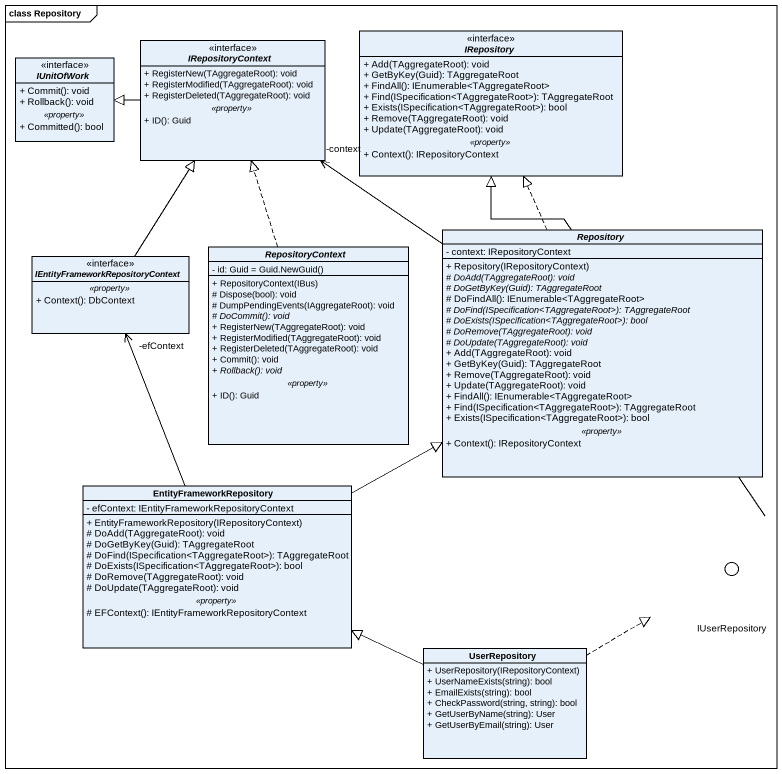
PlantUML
@startuml
mainframe class Repository
allowmixing
hide circle
hide empty members
skinparam classAttributeIconSize 0
interface IRepositoryContext <<interface>> {
  + RegisterNew(TAggregateRoot): void
  + RegisterModified(TAggregateRoot): void
  + RegisterDeleted(TAggregateRoot): void
  .. <<property>> ..
  + ID(): Guid
}
interface IRepository <<interface>> {
  + Add(TAggregateRoot): void
  + GetByKey(Guid): TAggregateRoot
  + FindAll(): IEnumerable<TAggregateRoot>
  + Find(ISpecification<TAggregateRoot>): TAggregateRoot
  + Exists(ISpecification<TAggregateRoot>): bool
  + Remove(TAggregateRoot): void
  + Update(TAggregateRoot): void
  .. <<property>> ..
  + Context(): IRepositoryContext
}
interface IUnitOfWork <<interface>> {
  + Commit(): void
  + Rollback(): void
  .. <<property>> ..
  + Committed(): bool
}
abstract class Repository {
  - context: IRepositoryContext
  --
  + Repository(IRepositoryContext)
  {abstract} # DoAdd(TAggregateRoot): void
  {abstract} # DoGetByKey(Guid): TAggregateRoot
  # DoFindAll(): IEnumerable<TAggregateRoot>
  {abstract} # DoFind(ISpecification<TAggregateRoot>): TAggregateRoot
  {abstract} # DoExists(ISpecification<TAggregateRoot>): bool
  {abstract} # DoRemove(TAggregateRoot): void
  {abstract} # DoUpdate(TAggregateRoot): void
  + Add(TAggregateRoot): void
  + GetByKey(Guid): TAggregateRoot
  + Remove(TAggregateRoot): void
  + Update(TAggregateRoot): void
  + FindAll(): IEnumerable<TAggregateRoot>
  + Find(ISpecification<TAggregateRoot>): TAggregateRoot
  + Exists(ISpecification<TAggregateRoot>): bool
  .. <<property>> ..
  + Context(): IRepositoryContext
}
interface "IEntityFrameworkRepositoryContext" as IEntityFrameworkRepositoryCo <<interface>> {
  .. <<property>> ..
  + Context(): DbContext
}
abstract class RepositoryContext {
  {field} - id: Guid = Guid.NewGuid()
  --
  + RepositoryContext(IBus)
  # Dispose(bool): void
  # DumpPendingEvents(IAggregateRoot): void
  {abstract} # DoCommit(): void
  + RegisterNew(TAggregateRoot): void
  + RegisterModified(TAggregateRoot): void
  + RegisterDeleted(TAggregateRoot): void
  + Commit(): void
  {abstract} + Rollback(): void
  .. <<property>> ..
  + ID(): Guid
}
class EntityFrameworkRepository {
  - efContext: IEntityFrameworkRepositoryContext
  --
  + EntityFrameworkRepository(IRepositoryContext)
  # DoAdd(TAggregateRoot): void
  # DoGetByKey(Guid): TAggregateRoot
  # DoFind(ISpecification<TAggregateRoot>): TAggregateRoot
  # DoExists(ISpecification<TAggregateRoot>): bool
  # DoRemove(TAggregateRoot): void
  # DoUpdate(TAggregateRoot): void
  .. <<property>> ..
  # EFContext(): IEntityFrameworkRepositoryContext
}
() IUserRepository <<interface>>
class UserRepository {
  + UserRepository(IRepositoryContext)
  + UserNameExists(string): bool
  + EmailExists(string): bool
  + CheckPassword(string, string): bool
  + GetUserByName(string): User
  + GetUserByEmail(string): User
}
IRepositoryContext -left-|> IUnitOfWork
Repository -up-> "-context" IRepositoryContext
Repository .up.|> IRepository
IEntityFrameworkRepositoryCo -up-|> IRepositoryContext
RepositoryContext .up.|> IRepositoryContext
EntityFrameworkRepository -right-|> Repository
EntityFrameworkRepository -up-> "-efContext" IEntityFrameworkRepositoryCo
IUserRepository -up-|> IRepository
UserRepository -left-|> EntityFrameworkRepository
UserRepository .right.|> IUserRepository
@enduml
